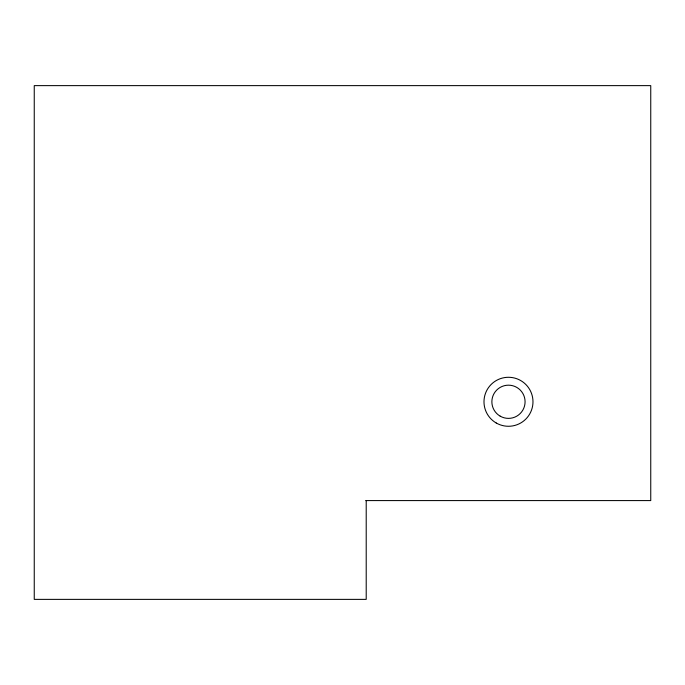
<?xml version="1.0" encoding="UTF-8"?>
<svg xmlns="http://www.w3.org/2000/svg" width="685" height="685" viewBox="0 0 685 685"><rect width="100%" height="100%" fill="white"/><g stroke="black" fill="none" stroke-linecap="round" stroke-linejoin="round"><path stroke-width="1.03" d="M365.747 500.581L650.75 500.581L650.75 85.625L34.25 85.625L34.25 599.375L366.21 599.375L366.21 500.581M500.178 416.155A16.594 16.594 0 0 0 525.078 401.778A16.594 16.594 0 0 0 500.178 387.402A16.594 16.594 0 0 0 500.178 416.155M496.231 422.996A24.506 24.506 0 0 0 532.981 401.778A24.506 24.506 0 0 0 496.231 380.56A24.506 24.506 0 0 0 496.231 422.996"/></g></svg>
